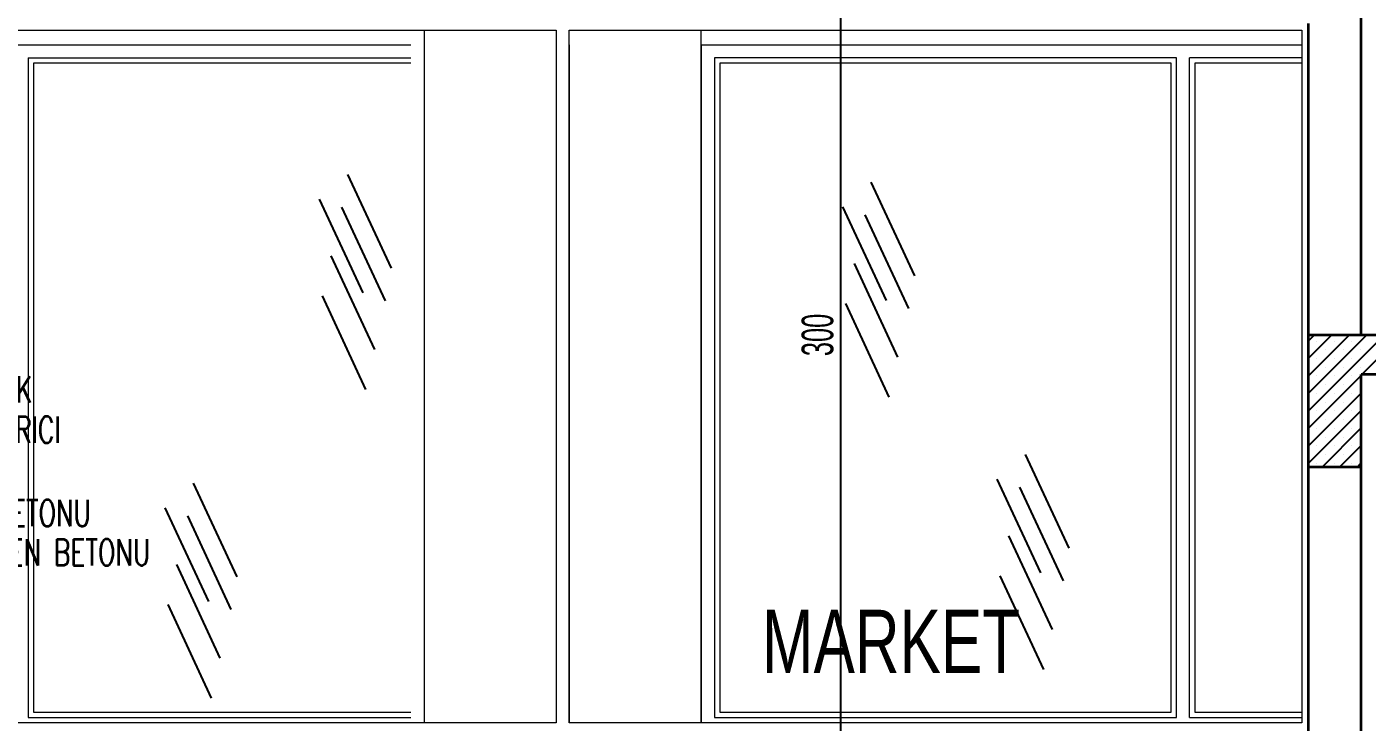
# Model space of a CAD drawing. Header units: inches. Extents: x -7543 to -822, y 102837 to 190349.
# Drawn here: x -828.3461 to -828.2446, y 102836.7985 to 102836.8512 of the extents above; entities that cross this region are included whole.
import ezdxf

# ---------------------------------------------------------------- set-up
doc = ezdxf.new("R2010")
doc.units = ezdxf.units.IN
doc.header["$MEASUREMENT"] = 0
for name, color, linetype, lineweight, true_color in [('BALKON', 7, 'Continuous', 20, 0xffaaa9), ('DUVAR', 7, 'Continuous', 35, 0xfc4642), ('KAPI', 7, 'Continuous', 18, 0xffb360)]:
    doc.layers.add(name, color=color, linetype=linetype, lineweight=lineweight, true_color=true_color)
for name, color, linetype, lineweight in [('BİTKİ', 96, 'Continuous', 25), ('ICOL', 55, 'Continuous', 25), ('SIVA', 150, 'Continuous', 15), ('TARAMA', 8, 'Continuous', 25), ('YAZI', 7, 'Continuous', 25)]:
    doc.layers.add(name, color=color, linetype=linetype, lineweight=lineweight)
doc.styles.add('arıal', font='arial.ttf', dxfattribs={"width": 0.7})
doc.styles.add('KAPı-PEN', font='simplex.shx', dxfattribs={"width": 0.7, "height": 10})
doc.styles.add('OLCU', font='tromand.shx', dxfattribs={"width": 0.6, "height": 12})

msp = doc.modelspace()

# ---------------------------------------------------------------- linework, layer by layer
at = {"layer": 'BALKON'}
for p, q in [((-828.30502, 102836.79848), (-828.30502, 102836.85098)), ((-828.29502, 102836.79848), (-828.29502, 102836.85098))]:
    msp.add_line(p, q, dxfattribs=at)
at = {"layer": 'BİTKİ'}
for p, q in [((-828.32182, 102836.84004), (-828.31852, 102836.83294)), ((-828.32182, 102836.84004), (-828.31852, 102836.83294)), ((-828.28218, 102836.83946), (-828.27887, 102836.83236)), ((-828.28218, 102836.83946), (-828.27887, 102836.83236)), ((-828.32397, 102836.83817), (-828.32067, 102836.83107)), ((-828.32397, 102836.83817), (-828.32067, 102836.83107)), ((-828.32227, 102836.83756), (-828.31896, 102836.83046)), ((-828.32227, 102836.83756), (-828.31896, 102836.83046)), ((-828.28432, 102836.83759), (-828.28102, 102836.83049)), ((-828.28432, 102836.83759), (-828.28102, 102836.83049)), ((-828.28262, 102836.83699), (-828.27931, 102836.82989)), ((-828.28262, 102836.83699), (-828.27931, 102836.82989)), ((-828.32309, 102836.83387), (-828.31979, 102836.82678)), ((-828.32309, 102836.83387), (-828.31979, 102836.82678)), ((-828.28344, 102836.8333), (-828.28014, 102836.8262)), ((-828.28344, 102836.8333), (-828.28014, 102836.8262)), ((-828.32375, 102836.83085), (-828.32045, 102836.82375)), ((-828.32375, 102836.83085), (-828.32045, 102836.82375)), ((-828.2841, 102836.83027), (-828.2808, 102836.82317)), ((-828.2841, 102836.83027), (-828.2808, 102836.82317)), ((-828.27048, 102836.81882), (-828.26717, 102836.81172)), ((-828.27048, 102836.81882), (-828.26717, 102836.81172)), ((-828.33352, 102836.81665), (-828.33022, 102836.80955)), ((-828.33352, 102836.81665), (-828.33022, 102836.80955)), ((-828.27262, 102836.81695), (-828.26932, 102836.80985)), ((-828.27262, 102836.81695), (-828.26932, 102836.80985)), ((-828.27092, 102836.81634), (-828.26761, 102836.80924)), ((-828.27092, 102836.81634), (-828.26761, 102836.80924)), ((-828.33567, 102836.81478), (-828.33237, 102836.80768)), ((-828.33567, 102836.81478), (-828.33237, 102836.80768)), ((-828.33396, 102836.81417), (-828.33066, 102836.80708)), ((-828.33396, 102836.81417), (-828.33066, 102836.80708)), ((-828.27174, 102836.81266), (-828.26844, 102836.80556)), ((-828.27174, 102836.81266), (-828.26844, 102836.80556)), ((-828.33479, 102836.81049), (-828.33149, 102836.80339)), ((-828.33479, 102836.81049), (-828.33149, 102836.80339)), ((-828.2724, 102836.80963), (-828.2691, 102836.80253)), ((-828.2724, 102836.80963), (-828.2691, 102836.80253)), ((-828.33545, 102836.80746), (-828.33215, 102836.80036)), ((-828.33545, 102836.80746), (-828.33215, 102836.80036))]:
    msp.add_line(p, q, dxfattribs=at)
at = {"layer": 'DUVAR'}
for p, q in [((-828.24502, 102836.82787), (-828.24502, 102836.89191)), ((-828.24902, 102836.79788), (-828.24902, 102836.85148)), ((-828.21905, 102836.82787), (-828.24902, 102836.82787)), ((-828.22583, 102836.82487), (-828.24502, 102836.82487)), ((-828.24502, 102836.79788), (-828.24502, 102836.82487)), ((-828.24502, 102836.81787), (-828.24902, 102836.81787))]:
    msp.add_line(p, q, dxfattribs=at)
at = {"layer": 'ICOL'}
msp.add_line((-828.28447, 102836.85788), (-828.28447, 102836.79788), dxfattribs=at)
at = {"layer": 'KAPI'}
for p, q in [((-828.31602, 102836.85098), (-828.31602, 102836.79848)), ((-828.30602, 102836.85098), (-828.30602, 102836.79848)), ((-828.47752, 102836.84988), (-828.31702, 102836.84988)), ((-828.30502, 102836.84988), (-828.30502, 102836.79848)), ((-828.29502, 102836.84988), (-828.24952, 102836.84988)), ((-828.29502, 102836.84988), (-828.29502, 102836.79848)), ((-828.34602, 102836.84888), (-828.31702, 102836.84888)), ((-828.34602, 102836.84888), (-828.34602, 102836.79888)), ((-828.31702, 102836.84848), (-828.34562, 102836.84848)), ((-828.34562, 102836.84848), (-828.34562, 102836.79928)), ((-828.30602, 102836.84888), (-828.30602, 102836.79888)), ((-828.30602, 102836.84888), (-828.30602, 102836.79888)), ((-828.25902, 102836.84888), (-828.29402, 102836.84888)), ((-828.29402, 102836.84888), (-828.29402, 102836.79888)), ((-828.25942, 102836.84848), (-828.29362, 102836.84848)), ((-828.29362, 102836.84848), (-828.29362, 102836.79928)), ((-828.25942, 102836.79928), (-828.25942, 102836.84848)), ((-828.25902, 102836.79888), (-828.25902, 102836.84888)), ((-828.25802, 102836.79888), (-828.25802, 102836.84888)), ((-828.24952, 102836.84888), (-828.25802, 102836.84888)), ((-828.24952, 102836.84848), (-828.25762, 102836.84848)), ((-828.25762, 102836.84848), (-828.25762, 102836.79928)), ((-828.34562, 102836.79928), (-828.31702, 102836.79928)), ((-828.29362, 102836.79928), (-828.25942, 102836.79928)), ((-828.25762, 102836.79928), (-828.24952, 102836.79928)), ((-828.34602, 102836.79888), (-828.31702, 102836.79888)), ((-828.29402, 102836.79888), (-828.25902, 102836.79888)), ((-828.25802, 102836.79888), (-828.24952, 102836.79888))]:
    msp.add_line(p, q, dxfattribs=at)
at = {"layer": 'SIVA'}
for p, q in [((-828.47752, 102836.85098), (-828.32595, 102836.85098)), ((-828.33442, 102836.85098), (-828.30602, 102836.85098)), ((-828.30502, 102836.85098), (-828.24952, 102836.85098)), ((-828.24952, 102836.85098), (-828.24952, 102836.79848)), ((-828.32595, 102836.79848), (-828.47752, 102836.79848)), ((-828.30602, 102836.79848), (-828.33442, 102836.79848)), ((-828.24952, 102836.79848), (-828.30502, 102836.79848))]:
    msp.add_line(p, q, dxfattribs=at)
at = {"layer": 'TARAMA'}
for p, q in [((-828.24902, 102836.82744), (-828.24858, 102836.82787)), ((-828.24902, 102836.82611), (-828.24726, 102836.82787)), ((-828.24902, 102836.82479), (-828.24593, 102836.82787)), ((-828.24902, 102836.82346), (-828.24461, 102836.82787)), ((-828.24902, 102836.82214), (-828.24328, 102836.82787)), ((-828.24496, 102836.82487), (-828.24196, 102836.82787)), ((-828.24837, 102836.82742), (-828.24837, 102836.82742)), ((-828.24771, 102836.82676), (-828.24771, 102836.82676)), ((-828.24705, 102836.82742), (-828.24705, 102836.82742)), ((-828.24638, 102836.82676), (-828.24638, 102836.82676)), ((-828.24572, 102836.82742), (-828.24572, 102836.82742)), ((-828.24506, 102836.82676), (-828.24506, 102836.82676)), ((-828.24837, 102836.8261), (-828.24837, 102836.8261)), ((-828.24705, 102836.8261), (-828.24705, 102836.8261)), ((-828.24572, 102836.8261), (-828.24572, 102836.8261)), ((-828.24902, 102836.82081), (-828.24502, 102836.82481)), ((-828.24837, 102836.82477), (-828.24837, 102836.82477)), ((-828.24771, 102836.82543), (-828.24771, 102836.82543)), ((-828.24705, 102836.82477), (-828.24705, 102836.82477)), ((-828.24638, 102836.82543), (-828.24638, 102836.82543)), ((-828.24572, 102836.82477), (-828.24572, 102836.82477)), ((-828.24506, 102836.82543), (-828.24506, 102836.82543)), ((-828.24771, 102836.82411), (-828.24771, 102836.82411)), ((-828.24638, 102836.82411), (-828.24638, 102836.82411)), ((-828.24506, 102836.82411), (-828.24506, 102836.82411)), ((-828.24902, 102836.81948), (-828.24502, 102836.82348)), ((-828.24837, 102836.82344), (-828.24837, 102836.82344)), ((-828.24771, 102836.82278), (-828.24771, 102836.82278)), ((-828.24705, 102836.82344), (-828.24705, 102836.82344)), ((-828.24638, 102836.82278), (-828.24638, 102836.82278)), ((-828.24572, 102836.82344), (-828.24572, 102836.82344)), ((-828.24506, 102836.82278), (-828.24506, 102836.82278)), ((-828.24902, 102836.81816), (-828.24502, 102836.82216)), ((-828.24837, 102836.82212), (-828.24837, 102836.82212)), ((-828.24705, 102836.82212), (-828.24705, 102836.82212)), ((-828.24572, 102836.82212), (-828.24572, 102836.82212)), ((-828.24837, 102836.82079), (-828.24837, 102836.82079)), ((-828.24798, 102836.81787), (-828.24502, 102836.82083)), ((-828.24771, 102836.82146), (-828.24771, 102836.82146)), ((-828.24705, 102836.82079), (-828.24705, 102836.82079)), ((-828.24638, 102836.82146), (-828.24638, 102836.82146)), ((-828.24572, 102836.82079), (-828.24572, 102836.82079)), ((-828.24506, 102836.82146), (-828.24506, 102836.82146)), ((-828.24771, 102836.82013), (-828.24771, 102836.82013)), ((-828.24638, 102836.82013), (-828.24638, 102836.82013)), ((-828.24506, 102836.82013), (-828.24506, 102836.82013)), ((-828.24837, 102836.81947), (-828.24837, 102836.81947)), ((-828.24771, 102836.8188), (-828.24771, 102836.8188)), ((-828.24705, 102836.81947), (-828.24705, 102836.81947)), ((-828.24665, 102836.81787), (-828.24502, 102836.81951)), ((-828.24638, 102836.8188), (-828.24638, 102836.8188)), ((-828.24572, 102836.81947), (-828.24572, 102836.81947)), ((-828.24506, 102836.8188), (-828.24506, 102836.8188)), ((-828.24837, 102836.81814), (-828.24837, 102836.81814)), ((-828.24705, 102836.81814), (-828.24705, 102836.81814)), ((-828.24572, 102836.81814), (-828.24572, 102836.81814)), ((-828.24533, 102836.81787), (-828.24502, 102836.81818))]:
    msp.add_line(p, q, dxfattribs=at)

# ---------------------------------------------------------------- texts
at = {"layer": 'ICOL', "insert": (-828.2862, 102836.82788), "char_height": 0.0024, "attachment_point": 5, "rotation": 90, "style": 'OLCU'}
msp.add_mtext('\\A1;300', dxfattribs=at)
at = {"layer": 'YAZI', "width": 0.7}
for s, height, style, p in [('SERAMiK', 0.002, 'KAPı-PEN', (-828.35357, 102836.82276)), ('YAPISTIRICI', 0.002, 'KAPı-PEN', (-828.35357, 102836.8197)), ('TESV.BETONU', 0.002, 'KAPı-PEN', (-828.35357, 102836.81338)), ('ASMOLEN BETONU', 0.002, 'KAPı-PEN', (-828.35357, 102836.8104)), ('MARKET', 0.0048, 'arıal', (-828.29042, 102836.80225))]:
    msp.add_text(s, height=height, dxfattribs=dict(at, style=style)).set_placement(p)

doc.saveas('drawing.dxf')
